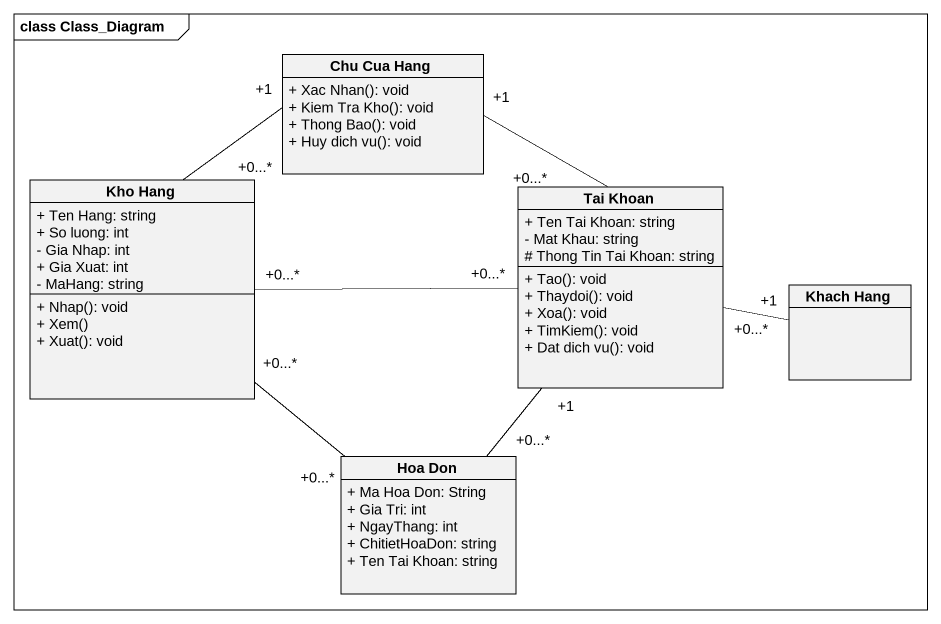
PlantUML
@startuml
mainframe class Class_Diagram
hide circle
hide empty members
skinparam classAttributeIconSize 0
class "Chu Cua Hang" as Chu_Cua_Hang {
  + Xac Nhan(): void
  + Kiem Tra Kho(): void
  + Thong Bao(): void
  + Huy dich vu(): void
}
class "Kho Hang" as Kho_Hang {
  + Ten Hang: string
  + So luong: int
  - Gia Nhap: int
  + Gia Xuat: int
  - MaHang: string
  + Nhap(): void
  + Xem()
  + Xuat(): void
}
class "Tai Khoan" as Tai_Khoan {
  + Ten Tai Khoan: string
  - Mat Khau: string
  # Thong Tin Tai Khoan: string
  + Tao(): void
  + Thaydoi(): void
  + Xoa(): void
  + TimKiem(): void
  + Dat dich vu(): void
}
class "Khach Hang" as Khach_Hang
class "Hoa Don" as Hoa_Don {
  + Ma Hoa Don: String
  + Gia Tri: int
  + NgayThang: int
  + ChitietHoaDon: string
  + Ten Tai Khoan: string
}
Chu_Cua_Hang "+1" -- "+0...*" Kho_Hang
Chu_Cua_Hang "+1" -- "+0...*" Tai_Khoan
Kho_Hang "+0...*" -right- "+0...*" Tai_Khoan
Kho_Hang "+0...*" -- "+0...*" Hoa_Don
Khach_Hang "+1" -left- "+0...*" Tai_Khoan
Hoa_Don "+0...*" -up- "+1" Tai_Khoan
@enduml
